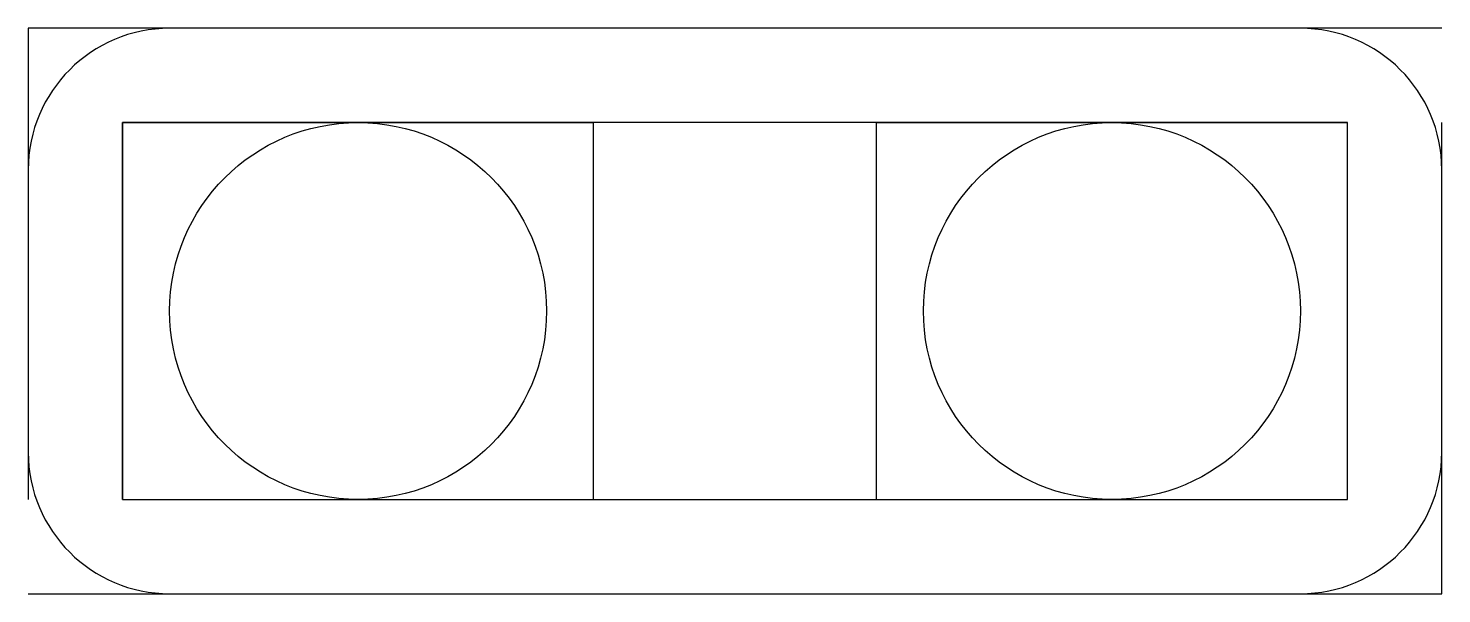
# Model space of a CAD drawing. Extents: x -0.7 to 2.3, y -0.6 to 0.6.
import ezdxf

# ---------------------------------------------------------------- set-up
doc = ezdxf.new("R2010")
doc.units = 0
doc.linetypes.add('虚线', pattern=[2, 1, -1])
for name, color, linetype in [('粗实线层', 7, 'CONTINUOUS'), ('细实线层', 7, 'CONTINUOUS'), ('虚线层', 6, '虚线')]:
    doc.layers.add(name, color=color, linetype=linetype)

msp = doc.modelspace()

# ---------------------------------------------------------------- linework, layer by layer
at = {"layer": '粗实线层'}
for p, q in [((2, 0.6), (-0.4, 0.6)), ((-0.7, 0.3), (-0.7, -0.3)), ((2.3, -0.3), (2.3, 0.3)), ((-0.4, -0.6), (2, -0.6))]:
    msp.add_line(p, q, dxfattribs=at)
for centre, start, end in [((-0.4, 0.3), 90, 180), ((2, 0.3), 0, 90), ((-0.4, -0.3), 180, 270), ((2, -0.3), 270, 0)]:
    msp.add_arc(centre, 0.3, start, end, dxfattribs=at)
at = {"layer": '细实线层'}
for p, q in [((-0.5, -0.4), (-0.5, 0.4)), ((-0.5, 0.4), (0.5, 0.4)), ((0.5, -0.4), (0.5, 0.4)), ((1.1, -0.4), (1.1, 0.4)), ((1.1, 0.4), (2.1, 0.4)), ((2.1, -0.4), (2.1, 0.4)), ((-0.5, -0.4), (0.5, -0.4)), ((1.1, -0.4), (2.1, -0.4))]:
    msp.add_line(p, q, dxfattribs=at)
msp.add_lwpolyline([(-0.5, 0.4), (-0.5, -0.4), (2.1, -0.4), (2.1, 0.4)], close=True, dxfattribs=at)
for centre in [(0, 0), (1.6, 0)]:
    msp.add_circle(centre, 0.4, dxfattribs=at)
at = {"layer": '虚线层'}
msp.add_lwpolyline([(-0.7, 0.6), (-0.7, -0.6), (2.3, -0.6), (2.3, 0.6)], close=True, dxfattribs=at)

doc.saveas('drawing.dxf')
